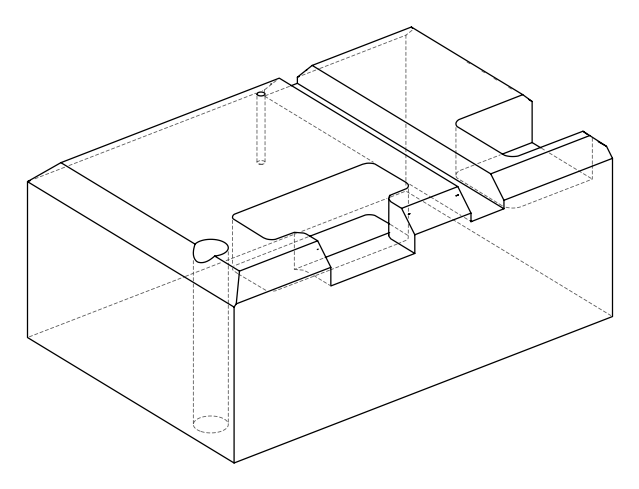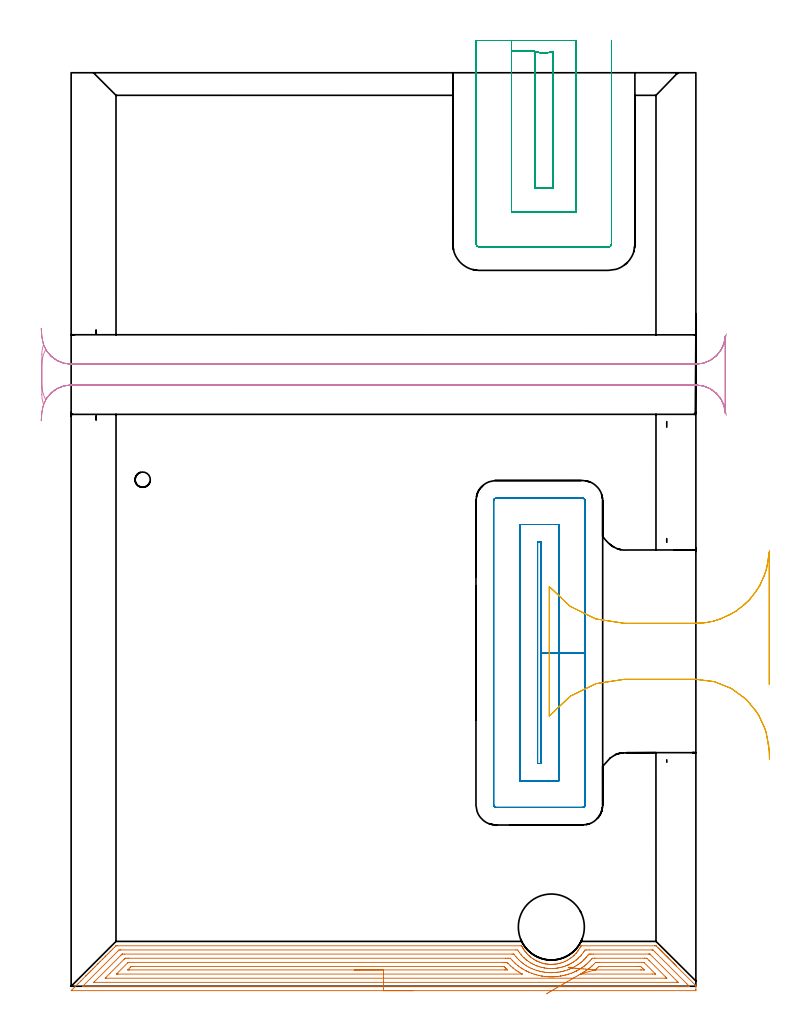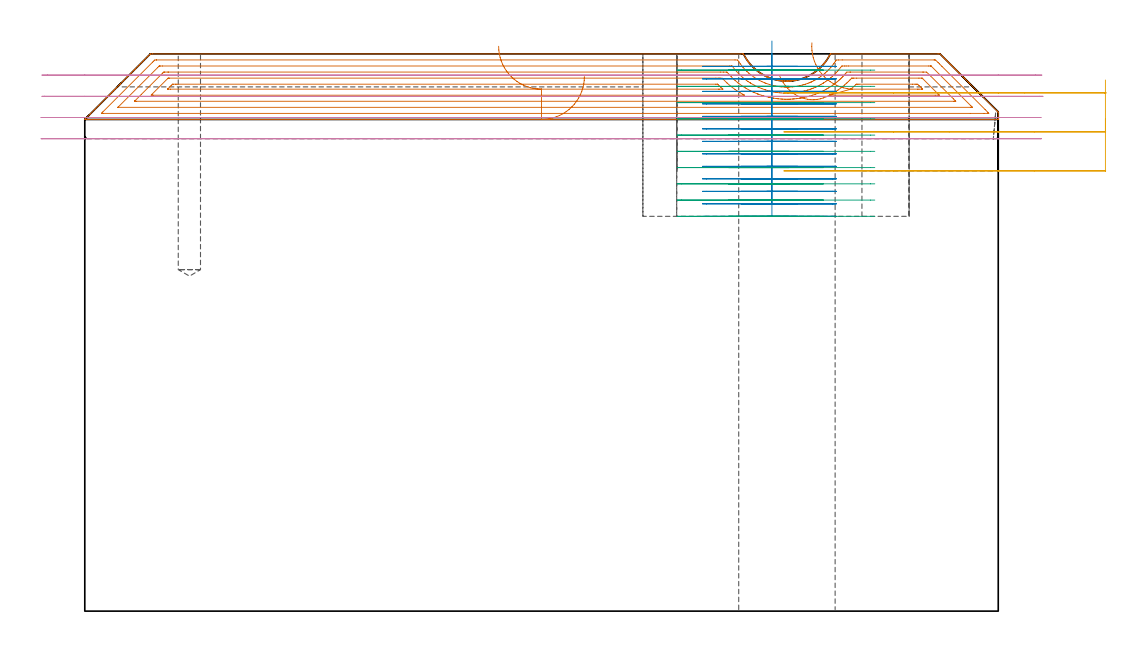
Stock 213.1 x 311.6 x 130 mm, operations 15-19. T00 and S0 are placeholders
(PLAN: 19 operations, 10 tool changes, 72.6 min)
(1 SPOT_DRILL | STEP1HOLE | NXT0321_9005460120000 | 0.05 min | 183 mm3)
(2 SPOT_DRILL_1 | STEP1POCKET | NXT0321_9005460120000 | 0.03 min | 0 mm3)
(3 DRILL_BLIND_HOLE_INTO_CENTER | STEP1HOLE | UGT0301_447 | 0.04 min | 92 mm3)
(4 GUN_DRILL_THROUGH_HOLE | STEP1HOLE | UGT0307_001 | 0.59 min | 2393 mm3)
(5 SPADE_DRILL_TO_ENLARGE_THROUGH_HOLE | STEP1HOLE | UGT0306_005 | 0.55 min | 18766 mm3)
(6 DRILL_TO_ENLARGE_THROUGH_HOLE | STEP1HOLE | UGT0301_054 | 0.56 min | 30216 mm3)
(7 DRILL_BLIND_HOLE_INTO_CENTER_1 | STEP1POCKET | UGT0301_447 | 0.22 min | 1069 mm3)
(8 AREA_MILL | FG_CHAMFER_SURFACE | UGT0205_001 | 3.15 min | 8000 mm3)
(9 AREA_MILL_1 | FG_CHAMFER_SURFACE_1 | UGT0205_001 | 9.25 min | 23680 mm3)
(10 AREA_MILL_2 | FG_CHAMFER_SURFACE_2 | UGT0205_001 | 2.14 min | 5564 mm3)
(11 AREA_MILL_3 | FG_CHAMFER_SURFACE_3 | UGT0205_001 | 3.07 min | 3923 mm3)
(12 AREA_MILL_4 | FG_CHAMFER_SURFACE_4 | UGT0205_001 | 4.44 min | 11020 mm3)
(13 AREA_MILL_5 | FG_CHAMFER_SURFACE_5 | UGT0205_001 | 0.48 min | 708 mm3)
(14 AREA_MILL_6 | FG_CHAMFER_SURFACE_6 | UGT0205_001 | 3.78 min | 8634 mm3)
(15 AREA_MILL_7 | FG_CHAMFER_SURFACE_7 | UGT0205_001 | 9.74 min | 22533 mm3)
(16 MILL_RECTANGULAR_POCKET | POCKET_RECTANGULAR_STRAIGHT | NXT0201_011 | Follow Part, ap 3, ae 75% | 17.94 min | 190873 mm3)
(17 MILL_SLOT | SLOT_PARTIAL_RECTANGULAR | NXT0201_012 | Follow Part, ap 4, ae 75% | 10.57 min | 157081 mm3)
(18 MILL_RECTANGULAR_SLOT | SLOT_RECTANGULAR | UGT0201_136 | Follow Part, ap 5, ae 75% | 4.15 min | 111373 mm3)
(19 MILL_RECTANGULAR_SLOT_1 | SLOT_RECTANGULAR_1 | UGT0201_020 | Follow Part, ap 12.5, ae 75% | 1.82 min | 59285 mm3)
(TOOL NXT0321_9005460120000 | NC Spot Drill, 142deg, 12mm, Carbide, Uncoated | D12 PA142 FL30 Z2)
(TOOL UGT0301_447 | Carbide Drill 5.2 mm | D5.2 PA118 FL52 Z2)
(TOOL UGT0307_001 | Gun Drill 5 mm | D5 PA130 FL24 Z1)
(TOOL UGT0306_005 | Spade Drill 14.5mm | D14.5 PA132 FL10 Z2)
(TOOL UGT0301_054 | Twist Drill 22.5 mm | D22.5 PA118 FL155 Z2)
(TOOL UGT0205_001 | Chamfer Mill 20 x 3 x 45 deg. | D20 FL50 Z2)
(TOOL NXT0201_011 | ENDMILL 12mm [2P460-1200-NA 1630] | D12 FL38 Z6)
(TOOL NXT0201_012 | ENDMILL 16mm [2P460-1600-NA 1630] | D16 FL38 Z6)
(TOOL UGT0201_136 | Carbide End Mill 20.0 | D20 FL30 Z4)
(TOOL UGT0201_020 | End mill 50 mm | D50 FL50 Z4)
(OP 15 AREA_MILL_7)
G17 G21 G94 G90
T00 M6
G54
G17 G0 G90 X116.55 Y-1.5 S1061 M3
G43 Z140. H0
Z124.7
G94 G1 X116.512 Z123.828 F250.
X116.398 Z122.963
X116.209 Z122.112
X115.947 Z121.28
X115.613 Z120.474
X115.21 Z119.7
X114.742 Z118.964
X114.21 Z118.272
X113.621 Z117.629
X112.978 Z117.04
X112.286 Z116.508
X111.55 Z116.04
X110.776 Z115.637
X109.97 Z115.303
X109.138 Z115.041
X108.286 Z114.852
X107.422 Z114.738
X106.55 Z114.7
X0.28
X0.179 Y-1.499 Z114.701
X0.129 Y-1.498 Z114.702
X0.013 Y-1.491 Z114.705
X0.102 Y-1.399 Z114.799
X0.179 Y-1.321 Z114.877
X1.263 Y-0.237 Z115.962
X2.413 Y0.914 Z117.113
X3.307 Y1.807 Z118.007
X4.985 Y3.486 Z119.684
X5.095 Y3.597 Z119.793
X5.432 Y3.932 Z120.131
X5.648 Y4.148 Z120.348
X5.873 Y4.374 Z120.572
X5.989 Y4.491 Z120.687
X6.343 Y4.843 Z121.043
X6.525 Y5.025 Z121.225
X6.761 Y5.262 Z121.46
X6.883 Y5.384 Z121.581
X7.255 Y5.755 Z121.954
X7.402 Y5.902 Z122.102
X7.943 Y6.446 Z122.641
X8.223 Y6.723 Z122.923
X8.279 Y6.779 Z122.979
X8.832 Y7.334 Z123.529
X9.117 Y7.617 Z123.817
X9.13 Y7.63 Z123.83
X9.72 Y8.222 Z124.417
X10.011 Y8.511 Z124.711
X10.608 Y9.11 Z125.306
X10.905 Y9.405 Z125.605
X11.496 Y9.999 Z126.194
X11.786 Y10.286 Z126.486
X11.799 Y10.299 Z126.499
X12.385 Y10.887 Z127.082
X12.724 Y11.224 Z127.424
X13.273 Y11.775 Z127.971
X13.636 Y12.136 Z128.335
X14.161 Y12.663 Z128.859
X14.755 Y13.255 Z129.454
X15.199 Y13.699 Z129.899
X15.208 Y13.708 Z129.907
X15.305 Y13.802 Z129.981
X15.821 Y13.8 Z130.
X153.479
X153.665 Y13.797 Z129.989
X153.756 Y13.638 Z129.835
X153.862 Y13.439 Z129.638
X154.136 Y12.953 Z129.15
X154.223 Y12.811 Z129.006
X154.332 Y12.63 Z128.829
X154.515 Y12.367 Z128.563
X154.662 Y12.151 Z128.351
X154.67 Y12.139 Z128.339
X154.72 Y12.068 Z128.267
X154.83 Y11.923 Z128.119
X154.966 Y11.742 Z127.94
X155.225 Y11.422 Z127.62
X155.266 Y11.375 Z127.574
X155.435 Y11.185 Z127.384
X155.771 Y10.831 Z127.03
X156.118 Y10.487 Z126.684
X156.16 Y10.449 Z126.645
X156.32 Y10.302 Z126.499
X156.458 Y10.185 Z126.382
X156.661 Y10.012 Z126.21
X156.756 Y9.937 Z126.135
X157.011 Y9.733 Z125.933
X157.468 Y9.406 Z125.603
X157.675 Y9.268 Z125.467
X157.838 Y9.165 Z125.365
X157.905 Y9.123 Z125.323
X158.088 Y9.018 Z125.218
X158.348 Y8.869 Z125.067
X158.798 Y8.628 Z124.826
X158.842 Y8.607 Z124.804
X158.986 Y8.534 Z124.733
X159.021 Y8.518 Z124.718
X159.155 Y8.459 Z124.658
X159.289 Y8.401 Z124.598
X159.336 Y8.38 Z124.577
X159.641 Y8.254 Z124.454
X159.691 Y8.233 Z124.433
X160.136 Y8.072 Z124.27
X160.584 Y7.927 Z124.126
X160.849 Y7.854 Z124.053
X161.029 Y7.805 Z124.003
X161.477 Y7.697 Z123.895
X161.524 Y7.687 Z123.885
X161.689 Y7.65 Z123.85
X161.812 Y7.63 Z123.83
X162.029 Y7.595 Z123.794
X162.37 Y7.548 Z123.745
X162.417 Y7.543 Z123.74
X162.816 Y7.5 Z123.699
X163.094 Y7.481 Z123.678
X163.263 Y7.471 Z123.664
X163.311 Y7.469 Z123.661
X163.598 Y7.456 Z123.65
X163.749 Y7.455 Z123.649
X163.947 Y7.457 Z123.643
X163.948 Y7.459 Z123.644
X163.95 Y7.46
X164.002 Z123.645
X164.045 Z123.646
X164.157 Y7.463 Z123.652
X164.434 Y7.482 Z123.677
X164.513 Y7.489 Z123.682
X164.634 Y7.498 Z123.694
X164.688 Y7.502 Z123.698
X164.846 Y7.514 Z123.71
X165.05 Y7.531 Z123.725
X165.099 Y7.537 Z123.731
X165.481 Y7.582 Z123.78
X165.911 Y7.651 Z123.849
X165.993 Y7.672 Z123.868
X166.458 Y7.784 Z123.983
X166.836 Y7.878 Z124.074
X167.284 Y8.008 Z124.208
X167.729 Y8.164 Z124.362
X168.174 Y8.341 Z124.541
X168.622 Y8.538 Z124.735
X169.121 Y8.808 Z125.007
X169.515 Y9.023 Z125.22
X170.149 Y9.419 Z125.615
X170.408 Y9.602 Z125.799
X170.538 Y9.703 Z125.9
X170.85 Y9.944 Z126.143
X171.301 Y10.318 Z126.516
X171.356 Y10.371 Z126.57
X171.507 Y10.518 Z126.717
X171.581 Y10.591 Z126.787
X171.654 Y10.661 Z126.858
X171.741 Y10.745 Z126.943
X172.167 Y11.185 Z127.384
X172.195 Y11.214 Z127.414
X172.25 Y11.281 Z127.48
X172.413 Y11.479 Z127.675
X172.546 Y11.637 Z127.836
X172.662 Y11.786 Z127.985
X172.768 Y11.923 Z128.119
X172.846 Y12.022 Z128.221
X172.882 Y12.068 Z128.267
X173.093 Y12.367 Z128.564
X173.461 Y12.951 Z129.151
X173.591 Y13.18 Z129.379
X173.709 Y13.386 Z129.585
X173.874 Y13.699 Z129.898
X173.895 Y13.735 Z129.935
X173.934 Y13.796 Z129.989
X174.038 Y13.8 Z130.
X199.066
X199.504 Y13.793 Z129.992
X199.564 Y13.735 Z129.935
X199.601 Y13.699 Z129.898
X200.047 Y13.255 Z129.451
X200.129 Y13.171 Z129.37
X200.258 Y13.042 Z129.241
X200.343 Y12.959 Z129.155
X200.423 Y12.877 Z129.076
X200.556 Y12.744 Z128.943
X200.639 Y12.663 Z128.859
X200.718 Y12.583 Z128.782
X200.854 Y12.446 Z128.645
X200.935 Y12.367 Z128.563
X201.012 Y12.289 Z128.488
X201.152 Y12.148 Z128.347
X201.231 Y12.071 Z128.267
X201.306 Y11.994 Z128.194
X201.45 Y11.85 Z128.049
X201.527 Y11.775 Z127.971
X201.6 Y11.7 Z127.899
X201.748 Y11.552 Z127.751
X201.823 Y11.479 Z127.675
X201.894 Y11.406 Z127.605
X202.046 Y11.254 Z127.453
X202.119 Y11.183 Z127.379
X202.188 Y11.112 Z127.311
X202.344 Y10.956 Z127.156
X202.415 Y10.887 Z127.083
X202.483 Y10.818 Z127.017
X202.642 Y10.658 Z126.858
X202.711 Y10.591 Z126.787
X202.777 Y10.524 Z126.723
X202.94 Y10.361 Z126.56
X203.007 Y10.295 Z126.491
X203.071 Y10.229 Z126.428
X203.238 Y10.063 Z126.262
X203.303 Y9.999 Z126.195
X203.365 Y9.935 Z126.134
X203.536 Y9.765 Z125.964
X203.599 Y9.703 Z125.899
X203.659 Y9.641 Z125.84
X203.834 Y9.467 Z125.666
X203.895 Y9.406 Z125.603
X203.953 Y9.347 Z125.546
X204.132 Y9.169 Z125.368
X204.191 Y9.11 Z125.307
X204.248 Y9.053 Z125.252
X204.43 Y8.871 Z125.07
X204.487 Y8.814 Z125.011
X204.542 Y8.759 Z124.958
X204.728 Y8.573 Z124.772
X204.783 Y8.518 Z124.715
X204.836 Y8.465 Z124.663
X205.026 Y8.275 Z124.474
X205.079 Y8.222 Z124.419
X205.13 Y8.17 Z124.369
X205.324 Y7.977 Z124.176
X205.375 Y7.926 Z124.123
X205.424 Y7.876 Z124.075
X205.621 Y7.679 Z123.878
X205.671 Y7.63 Z123.827
X205.718 Y7.582 Z123.781
X205.919 Y7.381 Z123.58
X205.967 Y7.334 Z123.531
X206.013 Y7.288 Z123.487
X206.217 Y7.083 Z123.282
X206.263 Y7.038 Z123.235
X206.307 Y6.994 Z123.193
X206.515 Y6.785 Z122.984
X212.773 Y0.528 Z116.727
X212.924 Y0.377 Z116.574
X213.07 Y0.226 Z116.424
X213.095 Y0.194 Z116.391
X213.098 Y0.155 Z116.353
X213.1 Y0.133 Z116.331
Y-1.132 Z115.063
Y-1.309 Z114.887
X213.098 Y-1.491 Z114.705
X212.922 Y-1.5 Z114.7
X106.55
Y-0.086 Z116.114
X4.219 Y-0.085 Z116.115
X4.201 Y-0.084 Z116.116
X3.895 Y-0.067 Z116.133
X4.044 Y0.089 Z116.289
X4.201 Y0.25 Z116.45
X15.821 Y11.871 Z128.071
X16.073 Y12.117 Z128.317
X16.329 Y12.367 Z128.567
X16.697 Y12.385 Z128.585
X16.715
X151.691
X152.304 Y12.367 Z128.567
X152.585 Y11.944 Z128.144
X152.912 Y11.479 Z127.679
X153.479 Y10.741 Z126.941
X153.611 Y10.591 Z126.791
X153.978 Y10.194 Z126.394
X154.372 Y9.782 Z125.982
X154.412 Y9.742 Z125.942
X154.426 Y9.729 Z125.929
X154.454 Y9.703 Z125.903
X154.885 Y9.32 Z125.52
X155.266 Y8.995 Z125.195
X155.331 Y8.943 Z125.143
X155.503 Y8.814 Z125.014
X156.16 Y8.343 Z124.543
X156.83 Y7.926 Z124.126
X157.054 Y7.795 Z123.995
X157.353 Y7.629 Z123.829
X157.948 Y7.333 Z123.533
X158.629 Y7.038 Z123.238
X158.842 Y6.955 Z123.155
X158.976 Y6.905 Z123.105
X159.736 Y6.653 Z122.853
X160.279 Y6.498 Z122.698
X160.63 Y6.409 Z122.609
X160.746 Y6.382 Z122.582
X161.079 Y6.31 Z122.51
X161.481 Y6.234 Z122.434
X161.524 Y6.227 Z122.427
X162.061 Y6.15 Z122.35
X162.417 Y6.113 Z122.313
X162.459 Y6.109 Z122.309
X163.311 Y6.054 Z122.254
X163.412 Y6.05 Z122.25
X164.205
X164.302 Y6.054 Z122.254
X165.099 Y6.11 Z122.31
X165.136 Y6.113 Z122.313
X165.512 Y6.15 Z122.35
X165.936 Y6.206 Z122.406
X165.993 Y6.215 Z122.415
X166.375 Y6.281 Z122.481
X166.688 Y6.347 Z122.547
X166.778 Y6.367 Z122.567
X166.887 Y6.394 Z122.594
X167.402 Y6.526 Z122.726
X167.781 Y6.63 Z122.83
X168.097 Y6.724 Z122.924
X168.675 Y6.924 Z123.124
X168.971 Y7.038 Z123.238
X169.393 Y7.213 Z123.413
X169.465 Y7.244 Z123.444
X169.568 Y7.291 Z123.491
X169.724 Y7.365 Z123.565
X170.08 Y7.546 Z123.746
X170.462 Y7.753 Z123.953
X170.574 Y7.815 Z124.015
X170.769 Y7.926 Z124.126
X171.132 Y8.149 Z124.349
X171.356 Y8.292 Z124.492
X171.67 Y8.503 Z124.703
X172.097 Y8.814 Z125.014
X172.184 Y8.88 Z125.08
X172.25 Y8.933 Z125.133
X172.672 Y9.283 Z125.483
X172.829 Y9.415 Z125.615
X173.142 Y9.703 Z125.903
X173.582 Y10.155 Z126.355
X173.995 Y10.591 Z126.791
X174.008 Y10.606 Z126.806
X174.038 Y10.642 Z126.842
X174.691 Y11.479 Z127.679
X174.793 Y11.616 Z127.816
X174.932 Y11.813 Z128.013
X175.151 Y12.149 Z128.349
X175.293 Y12.367 Z128.567
X175.826 Y12.379 Z128.579
X176.701 Y12.386 Z128.586
X198.154 Y12.385 Z128.585
X198.173 Y12.384 Z128.584
X198.471 Y12.367 Z128.567
X199.066 Y11.782 Z127.982
X199.371 Y11.479 Z127.679
X199.96 Y10.89 Z127.09
X210.029 Y0.821 Z117.021
X210.687 Y0.159 Z116.359
X210.905 Y-0.067 Z116.133
X210.704 Y-0.084 Z116.116
X210.687 Y-0.085 Z116.115
X209.812 Y-0.086 Z116.114
X206.585
X106.55
Y1.328 Z117.528
X7.818 Y1.329 Z117.529
X7.776 Y1.33 Z117.53
X7.76 Y1.332 Z117.532
X7.749 Y1.334 Z117.534
X7.753 Y1.345 Z117.545
X7.761 Y1.359 Z117.559
X7.776 Y1.377 Z117.577
X16.99 Y10.591 Z126.791
X17.301 Y10.897 Z127.097
X17.347 Y10.941 Z127.141
X17.375 Y10.964 Z127.164
X17.418 Y10.966 Z127.166
X17.609 Y10.969 Z127.169
X18.12 Y10.971 Z127.171
X150.414
X150.797 Y10.969 Z127.169
X150.924 Y10.967 Z127.167
X151.02 Y10.963 Z127.163
X151.691 Y10.109 Z126.309
X152.044 Y9.703 Z125.903
X152.585 Y9.134 Z125.334
X152.907 Y8.814 Z125.014
X153.479 Y8.307 Z124.507
X153.944 Y7.926 Z124.126
X154.372 Y7.61 Z123.81
X154.707 Y7.371 Z123.571
X155.217 Y7.038 Z123.238
X155.266 Y7.007 Z123.207
X155.35 Y6.955 Z123.155
X156.16 Y6.5 Z122.7
X156.85 Y6.15 Z122.35
X157.054 Y6.057 Z122.257
X157.221 Y5.984 Z122.184
X157.948 Y5.694 Z121.894
X158.658 Y5.445 Z121.645
X158.842 Y5.386 Z121.586
X159.252 Y5.262 Z121.462
X159.736 Y5.133 Z121.333
X159.909 Y5.09 Z121.29
X160.63 Y4.932 Z121.132
X161.033 Y4.861 Z121.061
X161.524 Y4.79 Z120.99
X162.063 Y4.726 Z120.926
X162.417 Y4.696 Z120.896
X163.03 Y4.653 Z120.853
X163.311 Y4.639 Z120.839
X163.942 Y4.635 Z120.835
X164.205 Y4.636 Z120.836
X164.8 Y4.67 Z120.87
X165.099 Y4.693 Z120.893
X165.625 Y4.74 Z120.94
X165.993 Y4.781 Z120.981
X166.419 Y4.838 Z121.038
X166.887 Y4.914 Z121.114
X167.174 Y4.977 Z121.177
X167.781 Y5.117 Z121.317
X167.897 Y5.146 Z121.346
X168.347 Y5.262 Z121.462
X168.601 Y5.335 Z121.535
X168.675 Y5.357 Z121.557
X169.272 Y5.556 Z121.756
X169.568 Y5.659 Z121.859
X169.922 Y5.799 Z121.999
X170.462 Y6.019 Z122.219
X170.554 Y6.059 Z122.259
X170.751 Y6.15 Z122.35
X171.356 Y6.464 Z122.664
X171.73 Y6.667 Z122.867
X172.25 Y6.962 Z123.162
X172.376 Y7.038 Z123.238
X172.84 Y7.34 Z123.54
X173.144 Y7.546 Z123.746
X173.364 Y7.707 Z123.907
X173.654 Y7.926 Z124.126
X173.868 Y8.095 Z124.295
X174.038 Y8.233 Z124.433
X174.354 Y8.5 Z124.7
X174.695 Y8.814 Z125.014
X174.816 Y8.93 Z125.13
X174.932 Y9.044 Z125.244
X175.256 Y9.38 Z125.58
X175.559 Y9.703 Z125.903
X175.685 Y9.843 Z126.043
X175.826 Y10.007 Z126.207
X176.292 Y10.591 Z126.791
X176.485 Y10.827 Z127.027
X176.598 Y10.965 Z127.165
X176.719 Y10.966 Z127.166
X177.231 Y10.97 Z127.17
X177.613 Y10.971 Z127.171
X178.124 Y10.972 Z127.172
X196.896 Y10.971 Z127.171
X197.279 Y10.969 Z127.169
X197.405 Y10.966 Z127.166
X197.424 Y10.965 Z127.165
X197.441 Y10.952 Z127.152
X197.477 Y10.921 Z127.121
X197.545 Y10.855 Z127.055
X206.691 Y1.709 Z117.909
X206.847 Y1.552 Z117.752
X206.969 Y1.426 Z117.626
X207.047 Y1.342 Z117.542
X207.05 Y1.334 Z117.534
X207.034 Y1.333 Z117.533
X206.984 Y1.331 Z117.531
X206.6 Y1.329 Z117.529
X106.55 Y1.328 Z117.528
Y2.743 Z118.943
X12.099
X11.684 Y2.748 Z118.948
X11.623 Y2.749 Z118.949
X11.638 Y2.777 Z118.977
X11.7 Y2.845 Z119.045
X11.774 Y2.924 Z119.124
X13.181 Y4.333 Z120.533
X18.082 Y9.232 Z125.432
X18.224 Y9.372 Z125.572
X18.34 Y9.482 Z125.682
X18.415 Y9.55 Z125.75
X18.503 Y9.553 Z125.753
X18.651 Y9.555 Z125.755
X19.397 Y9.557 Z125.757
X19.543
X148.262
X149.009 Y9.555 Z125.755
X149.75 Y9.551 Z125.751
X149.823 Y9.549 Z125.749
X149.903 Y9.46 Z125.66
X150.478 Y8.814 Z125.014
X150.797 Y8.479 Z124.679
X151.35 Y7.926 Z124.126
X151.691 Y7.624 Z123.824
X152.386 Y7.038 Z123.238
X152.585 Y6.883 Z123.083
X153.194 Y6.433 Z122.633
X153.479 Y6.244 Z122.444
X153.626 Y6.15 Z122.35
X154.088 Y5.866 Z122.066
X154.372 Y5.703 Z121.903
X155.16 Y5.262 Z121.462
X155.266 Y5.206 Z121.406
X155.382 Y5.147 Z121.347
X155.902 Y4.903 Z121.103
X156.16 Y4.792 Z120.992
X156.975 Y4.452 Z120.652
X157.054 Y4.423 Z120.623
X157.194 Y4.374 Z120.574
X157.948 Y4.122 Z120.322
X158.315 Y4.009 Z120.209
X158.842 Y3.864 Z120.064
X159.527 Y3.693 Z119.893
X159.736 Y3.648 Z119.848
X160.532 Y3.486 Z119.686
X160.63 Y3.469 Z119.669
X160.649 Y3.467 Z119.667
X161.367 Y3.371 Z119.571
X161.524 Y3.351 Z119.551
X161.677 Y3.333 Z119.533
X161.845 Y3.318 Z119.518
X162.417 Y3.271 Z119.471
X162.65 Y3.254 Z119.454
X162.856 Y3.244 Z119.444
X163.311 Y3.224 Z119.424
X163.579 Y3.22 Z119.42
X164. Y3.219 Z119.419
X164.205 Y3.222 Z119.422
X164.463 Y3.229 Z119.429
X164.666 Y3.24 Z119.44
X165.099 Y3.267 Z119.467
X165.304 Y3.282 Z119.482
X165.483 Y3.297 Z119.497
X165.993 Y3.346 Z119.546
X166.119 Y3.36 Z119.56
X166.85 Y3.452 Z119.652
X166.887 Y3.457 Z119.657
X166.912 Y3.46 Z119.66
X167.066 Y3.486 Z119.686
X167.664 Y3.602 Z119.802
X167.781 Y3.627 Z119.827
X168.387 Y3.772 Z119.972
X168.675 Y3.845 Z120.045
X169.094 Y3.957 Z120.157
X169.568 Y4.096 Z120.296
X169.781 Y4.163 Z120.363
X170.426 Y4.374 Z120.574
X170.453 Y4.383 Z120.583
X170.462 Y4.387 Z120.587
X171.087 Y4.641 Z120.841
X171.356 Y4.753 Z120.953
X171.712 Y4.908 Z121.108
X172.25 Y5.167 Z121.367
X172.313 Y5.199 Z121.399
X172.434 Y5.262 Z121.462
X172.892 Y5.512 Z121.712
X173.144 Y5.653 Z121.853
X173.458 Y5.837 Z122.037
X173.974 Y6.15 Z122.35
X174.013 Y6.174 Z122.374
X174.038 Y6.19 Z122.39
X174.543 Y6.536 Z122.736
X174.932 Y6.819 Z123.019
X175.057 Y6.914 Z123.114
X175.216 Y7.038 Z123.238
X175.551 Y7.311 Z123.511
X175.826 Y7.538 Z123.738
X176.031 Y7.722 Z123.922
X176.251 Y7.926 Z124.126
X176.488 Y8.156 Z124.356
X176.719 Y8.384 Z124.584
X176.931 Y8.604 Z124.804
X177.127 Y8.814 Z125.014
X177.357 Y9.069 Z125.269
X177.613 Y9.367 Z125.567
X177.769 Y9.548 Z125.748
X178.507 Y9.556 Z125.756
X178.654 Y9.557 Z125.757
X195.491
X195.638 Y9.556 Z125.756
X196.385 Y9.55 Z125.75
X197.135 Y8.814 Z125.014
X197.279 Y8.672 Z124.872
X202.642 Y3.308 Z119.508
X203.177 Y2.762 Z118.962
X203.183 Y2.749 Z118.949
X203.158 Y2.747 Z118.947
X203.085 Y2.745 Z118.945
X202.938 Y2.743 Z118.943
X202.642
X106.55
Y4.157 Z120.357
X16.039
X15.821 Y4.158 Z120.358
X15.603 Y4.161 Z120.361
X15.477 Y4.164 Z120.364
X15.601 Y4.298 Z120.498
X15.673 Y4.374 Z120.574
X19.311 Y8.012 Z124.212
X19.397 Y8.094 Z124.294
X19.445 Y8.134 Z124.334
X19.482 Y8.137 Z124.337
X19.566 Y8.14 Z124.34
X19.735 Y8.142 Z124.342
X147.221 Y8.143 Z124.343
X147.898 Y8.142 Z124.342
X148.115 Y8.14 Z124.34
X148.333 Y8.136 Z124.336
X148.712 Y8.119 Z124.319
X148.9 Y7.926 Z124.126
X149.009 Y7.816 Z124.016
X149.794 Y7.038 Z123.238
X149.903 Y6.936 Z123.136
X150.692 Y6.255 Z122.455
X150.797 Y6.166 Z122.366
X150.818 Y6.15 Z122.35
X151.691 Y5.506 Z121.706
X152.046 Y5.262 Z121.462
X152.585 Y4.918 Z121.118
X152.848 Y4.757 Z120.957
X153.513 Y4.374 Z120.574
X153.814 Y4.199 Z120.399
X153.87 Y4.16 Z120.36
X153.77 Y4.157 Z120.357
X106.55
Y5.571 Z121.771
X19.979
X19.497 Y5.574 Z121.774
X19.397 Y5.576 Z121.776
X19.344 Y5.578 Z121.778
X19.368 Y5.616 Z121.816
X19.374 Y5.624 Z121.824
X19.397 Y5.649 Z121.849
X20.094 Y6.346 Z122.546
X20.291 Y6.54 Z122.74
X20.464 Y6.704 Z122.904
X20.49 Y6.722 Z122.922
X20.525 Y6.724 Z122.924
X20.604 Y6.727 Z122.927
X21.185 Y6.729 Z122.929
X21.496
X147.221 Y6.728 Z122.928
X147.535 Y6.727 Z122.927
X147.605 Y6.724 Z122.924
X147.636 Y6.722 Z122.922
X147.784 Y6.58 Z122.78
X148.115 Y6.257 Z122.457
X148.23 Y6.15 Z122.35
X148.368 Y6.026 Z122.226
X148.871 Y5.578 Z121.778
X148.694 Y5.575 Z121.775
X148.115 Y5.572 Z121.772
X147.804 Y5.571 Z121.771
X106.55
X105.678 Z121.809
X104.814 Z121.923
X103.962 Z122.112
X103.13 Z122.374
X102.324 Z122.708
X101.55 Z123.111
X100.814 Z123.58
X100.122 Z124.111
X99.479 Z124.7
X98.89 Z125.343
X98.358 Z126.035
X97.89 Z126.771
X97.487 Z127.545
X97.153 Z128.351
X96.891 Z129.183
X96.702 Z130.035
X96.588 Z130.9
X96.55 Z131.771
G0 Z140.
X162.123 Y-2.58
Z124.813
G1 X162.491 Y-2.366 Z124.052
X162.915 Y-2.12 Z123.33
X163.392 Y-1.842 Z122.654
X163.917 Y-1.537 Z122.028
X164.488 Y-1.204 Z121.458
X165.1 Y-0.849 Z120.948
X165.747 Y-0.472 Z120.501
X166.426 Y-0.077 Z120.121
X167.131 Y0.333 Z119.812
X167.857 Y0.755 Z119.574
X168.597 Y1.186 Z119.411
X169.348 Y1.623 Z119.322
X170.102 Y2.061 Z119.31
X170.854 Y2.499 Z119.374
X171.598 Y2.932 Z119.513
X172.329 Y3.357 Z119.727
X173.041 Y3.772 Z120.014
X173.729 Y4.172 Z120.372
X173.798 Y4.212 Z120.412
X173.899 Y4.269 Z120.469
X174.056 Y4.355 Z120.555
X174.089 Y4.374 Z120.574
X174.621 Y4.683 Z120.883
X174.932 Y4.867 Z121.067
X175.176 Y5.019 Z121.219
X175.558 Y5.262 Z121.462
X175.718 Y5.369 Z121.569
X175.826 Y5.443 Z121.643
X176.498 Y5.93 Z122.13
X176.719 Y6.102 Z122.302
X176.746 Y6.123 Z122.323
X176.779 Y6.15 Z122.35
X177.232 Y6.529 Z122.729
X177.613 Y6.853 Z123.053
X177.711 Y6.941 Z123.141
X177.812 Y7.038 Z123.238
X178.162 Y7.381 Z123.581
X178.507 Y7.724 Z123.924
X178.835 Y8.066 Z124.266
X178.886 Y8.117 Z124.317
X178.907 Y8.136 Z124.336
X178.965 Y8.138 Z124.338
X179.184 Y8.142 Z124.342
X179.401 Y8.143 Z124.343
X180.077
X194.597
X195.275 Y8.141 Z124.341
X195.326 Y8.139 Z124.339
X195.349 Y8.136 Z124.336
X195.401 Y8.091 Z124.291
X195.491 Y8.009 Z124.209
X199.066 Y4.436 Z120.636
X199.128 Y4.374 Z120.574
X199.187 Y4.311 Z120.511
X199.3 Y4.189 Z120.389
X199.321 Y4.161 Z120.361
X199.314 Y4.16 Z120.36
X199.283 Y4.158 Z120.358
X199.066 Y4.157 Z120.357
X198.391
X174.038 Y4.158 Z120.358
X173.907 Y4.16 Z120.36
X173.789 Y4.164 Z120.364
X173.729 Y4.172 Z120.372
X178.74 Y5.58 Z121.78
X178.754 Y5.594 Z121.794
X178.79 Y5.629 Z121.829
X179.401 Y6.175 Z122.375
X179.839 Y6.603 Z122.803
X179.906 Y6.666 Z122.866
X179.95 Y6.704 Z122.904
X179.972 Y6.722 Z122.922
X180.004 Y6.723 Z122.923
X180.295 Y6.727 Z122.927
X180.607 Y6.729 Z122.929
X193.121
X193.703 Y6.728 Z122.928
X194.017 Y6.726 Z122.926
X194.301 Y6.722 Z122.922
X194.597 Y6.446 Z122.646
X194.9 Y6.15 Z122.35
X195.201 Y5.847 Z122.047
X195.397 Y5.647 Z121.847
X195.459 Y5.581 Z121.781
X195.442 Y5.578 Z121.778
X195.374 Y5.575 Z121.775
X195.178 Y5.572 Z121.772
X194.597 Y5.571 Z121.771
X194.286
X179.089 Y5.572 Z121.772
X178.897 Y5.574 Z121.774
X178.76 Y5.578 Z121.778
X178.74 Y5.58 Z121.78
X177.877 Y5.651 Z121.889
X177.028 Y5.722 Z122.074
X176.197 Y5.791 Z122.332
X175.393 Y5.857 Z122.662
X174.619 Y5.921 Z123.062
X173.884 Y5.982 Z123.527
X173.192 Y6.04 Z124.055
X172.548 Y6.093 Z124.641
X171.958 Y6.142 Z125.281
X171.425 Y6.186 Z125.971
X170.954 Y6.225 Z126.704
X170.549 Y6.259 Z127.476
X170.213 Y6.287 Z128.281
X169.947 Y6.309 Z129.111
X169.755 Y6.325 Z129.962
X169.637 Y6.335 Z130.826
X169.595 Y6.338 Z131.698
X169.629 Y6.335 Z132.57
G0 Z140.
M5
M2
(OP 16 MILL_RECTANGULAR_POCKET)
G17 G21 G94 G90
T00 M6
G54
G17 G0 G90 X160.3 Y91.674 S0 M3
G43 Z140. H1
Z133.
G94 G1 Y113.75 Z127.085 F250.
Y151.5 F500.
X159.1
Y76.
X160.3
Y113.75
X166.3
Y157.5
X153.1
Y70.
X166.3
Y113.75
X175.3
Y165.6
G3 X174.4 Y166.5 R0.9
G1 X145.
G3 X144.1 Y165.6 R0.9
G1 Y61.9
G3 X145. Y61. R0.9
G1 X174.4
G3 X175.3 Y61.9 R0.9
G1 Y113.75
Y114.75
G0 X160.3 Y91.674 Z130.085
G1 Y113.75 Z124.169 F250.
Y151.5 F500.
X159.1
Y76.
X160.3
Y113.75
X166.3
Y157.5
X153.1
Y70.
X166.3
Y113.75
X175.3
Y165.6
G3 X174.4 Y166.5 R0.9
G1 X145.
G3 X144.1 Y165.6 R0.9
G1 Y61.9
G3 X145. Y61. R0.9
G1 X174.4
G3 X175.3 Y61.9 R0.9
G1 Y113.75
Y114.75
G0 X160.3 Y91.674 Z127.169
G1 Y113.75 Z121.254 F250.
Y151.5 F500.
X159.1
Y76.
X160.3
Y113.75
X166.3
Y157.5
X153.1
Y70.
X166.3
Y113.75
X175.3
Y165.6
G3 X174.4 Y166.5 R0.9
G1 X145.
G3 X144.1 Y165.6 R0.9
G1 Y61.9
G3 X145. Y61. R0.9
G1 X174.4
G3 X175.3 Y61.9 R0.9
G1 Y113.75
Y114.75
G0 X160.3 Y91.674 Z124.254
G1 Y113.75 Z118.338 F250.
Y151.5 F500.
X159.1
Y76.
X160.3
Y113.75
X166.3
Y157.5
X153.1
Y70.
X166.3
Y113.75
X175.3
Y165.6
G3 X174.4 Y166.5 R0.9
G1 X145.
G3 X144.1 Y165.6 R0.9
G1 Y61.9
G3 X145. Y61. R0.9
G1 X174.4
G3 X175.3 Y61.9 R0.9
G1 Y113.75
Y114.75
G0 X160.3 Y91.674 Z121.338
G1 Y113.75 Z115.423 F250.
Y151.5 F500.
X159.1
Y76.
X160.3
Y113.75
X166.3
Y157.5
X153.1
Y70.
X166.3
Y113.75
X175.3
Y165.6
G3 X174.4 Y166.5 R0.9
G1 X145.
G3 X144.1 Y165.6 R0.9
G1 Y61.9
G3 X145. Y61. R0.9
G1 X174.4
G3 X175.3 Y61.9 R0.9
G1 Y113.75
Y114.75
G0 X160.3 Y91.674 Z118.423
G1 Y113.75 Z112.508 F250.
Y151.5 F500.
X159.1
Y76.
X160.3
Y113.75
X166.3
Y157.5
X153.1
Y70.
X166.3
Y113.75
X175.3
Y165.6
G3 X174.4 Y166.5 R0.9
G1 X145.
G3 X144.1 Y165.6 R0.9
G1 Y61.9
G3 X145. Y61. R0.9
G1 X174.4
G3 X175.3 Y61.9 R0.9
G1 Y113.75
Y114.75
G0 X160.3 Y91.674 Z115.508
G1 Y113.75 Z109.592 F250.
Y151.5 F500.
X159.1
Y76.
X160.3
Y113.75
X166.3
Y157.5
X153.1
Y70.
X166.3
Y113.75
X175.3
Y165.6
G3 X174.4 Y166.5 R0.9
G1 X145.
G3 X144.1 Y165.6 R0.9
G1 Y61.9
G3 X145. Y61. R0.9
G1 X174.4
G3 X175.3 Y61.9 R0.9
G1 Y113.75
Y114.75
G0 X160.3 Y91.674 Z112.592
G1 Y113.75 Z106.677 F250.
Y151.5 F500.
X159.1
Y76.
X160.3
Y113.75
X166.3
Y157.5
X153.1
Y70.
X166.3
Y113.75
X175.3
Y165.6
G3 X174.4 Y166.5 R0.9
G1 X145.
G3 X144.1 Y165.6 R0.9
G1 Y61.9
G3 X145. Y61. R0.9
G1 X174.4
G3 X175.3 Y61.9 R0.9
G1 Y113.75
Y114.75
G0 X160.3 Y91.674 Z109.677
G1 Y113.75 Z103.762 F250.
Y151.5 F500.
X159.1
Y76.
X160.3
Y113.75
X166.3
Y157.5
X153.1
Y70.
X166.3
Y113.75
X175.3
Y165.6
G3 X174.4 Y166.5 R0.9
G1 X145.
G3 X144.1 Y165.6 R0.9
G1 Y61.9
G3 X145. Y61. R0.9
G1 X174.4
G3 X175.3 Y61.9 R0.9
G1 Y113.75
Y114.75
G0 X160.3 Y91.674 Z106.762
G1 Y113.75 Z100.846 F250.
Y151.5 F500.
X159.1
Y76.
X160.3
Y113.75
X166.3
Y157.5
X153.1
Y70.
X166.3
Y113.75
X175.3
Y165.6
G3 X174.4 Y166.5 R0.9
G1 X145.
G3 X144.1 Y165.6 R0.9
G1 Y61.9
G3 X145. Y61. R0.9
G1 X174.4
G3 X175.3 Y61.9 R0.9
G1 Y113.75
Y114.75
G0 X160.3 Y91.674 Z103.846
G1 Y113.75 Z97.931 F250.
Y151.5 F500.
X159.1
Y76.
X160.3
Y113.75
X166.3
Y157.5
X153.1
Y70.
X166.3
Y113.75
X175.3
Y165.6
G3 X174.4 Y166.5 R0.9
G1 X145.
G3 X144.1 Y165.6 R0.9
G1 Y61.9
G3 X145. Y61. R0.9
G1 X174.4
G3 X175.3 Y61.9 R0.9
G1 Y113.75
Y114.75
G0 X160.3 Y91.674 Z100.931
G1 Y113.75 Z95.015 F250.
Y151.5 F500.
X159.1
Y76.
X160.3
Y113.75
X166.3
Y157.5
X153.1
Y70.
X166.3
Y113.75
X175.3
Y165.6
G3 X174.4 Y166.5 R0.9
G1 X145.
G3 X144.1 Y165.6 R0.9
G1 Y61.9
G3 X145. Y61. R0.9
G1 X174.4
G3 X175.3 Y61.9 R0.9
G1 Y113.75
Y114.75
G0 X160.3 Y91.674 Z98.015
G1 Y113.75 Z92.1 F250.
Y151.5 F500.
X159.1
Y76.
X160.3
Y113.75
X166.3
Y157.5
X153.1
Y70.
X166.3
Y113.75
X175.3
Y165.6
G3 X174.4 Y166.5 R0.9
G1 X145.
G3 X144.1 Y165.6 R0.9
G1 Y61.9
G3 X145. Y61. R0.9
G1 X174.4
G3 X175.3 Y61.9 R0.9
G1 Y113.75
Y114.75
G0 Z140.
M5
M2
(OP 17 MILL_SLOT)
G17 G21 G94 G90
T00 M6
G54
G17 G0 G90 X150.2 Y322.6 S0 M3
G43 Z140. H1
Z126.21
G94 G1 Y319.6 F250.
Y318.89 F500.
X158.2
G3 X164.3 Y318.89 R8.
G1 Y272.2
X158.2
Y318.89
X150.2
Y264.2
X172.3
Y319.6
Y322.6 F250.
X138.2
Y319.6
Y253.2 F500.
G3 X139.2 Y252.2 R1.
G1 X183.3
G3 X184.3 Y253.2 R1.
G1 Y319.6
Y322.6 F250.
G0 X150.2 Z122.42
G1 Y319.6
Y318.89 F500.
X158.2
G3 X164.3 Y318.89 R8.
G1 Y272.2
X158.2
Y318.89
X150.2
Y264.2
X172.3
Y319.6
Y322.6 F250.
X138.2
Y319.6
Y253.2 F500.
G3 X139.2 Y252.2 R1.
G1 X183.3
G3 X184.3 Y253.2 R1.
G1 Y319.6
Y322.6 F250.
G0 X150.2 Z118.63
G1 Y319.6
Y318.89 F500.
X158.2
G3 X164.3 Y318.89 R8.
G1 Y272.2
X158.2
Y318.89
X150.2
Y264.2
X172.3
Y319.6
Y322.6 F250.
X138.2
Y319.6
Y253.2 F500.
G3 X139.2 Y252.2 R1.
G1 X183.3
G3 X184.3 Y253.2 R1.
G1 Y319.6
Y322.6 F250.
G0 X150.2 Z114.84
G1 Y319.6
Y318.89 F500.
X158.2
G3 X164.3 Y318.89 R8.
G1 Y272.2
X158.2
Y318.89
X150.2
Y264.2
X172.3
Y319.6
Y322.6 F250.
X138.2
Y319.6
Y253.2 F500.
G3 X139.2 Y252.2 R1.
G1 X183.3
G3 X184.3 Y253.2 R1.
G1 Y319.6
Y322.6 F250.
G0 X150.2 Z111.05
G1 Y319.6
Y318.89 F500.
X158.2
G3 X164.3 Y318.89 R8.
G1 Y272.2
X158.2
Y318.89
X150.2
Y264.2
X172.3
Y319.6
Y322.6 F250.
X138.2
Y319.6
Y253.2 F500.
G3 X139.2 Y252.2 R1.
G1 X183.3
G3 X184.3 Y253.2 R1.
G1 Y319.6
Y322.6 F250.
G0 X150.2 Z107.26
G1 Y319.6
Y318.89 F500.
X158.2
G3 X164.3 Y318.89 R8.
G1 Y272.2
X158.2
Y318.89
X150.2
Y264.2
X172.3
Y319.6
Y322.6 F250.
X138.2
Y319.6
Y253.2 F500.
G3 X139.2 Y252.2 R1.
G1 X183.3
G3 X184.3 Y253.2 R1.
G1 Y319.6
Y322.6 F250.
G0 X150.2 Z103.47
G1 Y319.6
Y318.89 F500.
X158.2
G3 X164.3 Y318.89 R8.
G1 Y272.2
X158.2
Y318.89
X150.2
Y264.2
X172.3
Y319.6
Y322.6 F250.
X138.2
Y319.6
Y253.2 F500.
G3 X139.2 Y252.2 R1.
G1 X183.3
G3 X184.3 Y253.2 R1.
G1 Y319.6
Y322.6 F250.
G0 X150.2 Z99.68
G1 Y319.6
Y318.89 F500.
X158.2
G3 X164.3 Y318.89 R8.
G1 Y272.2
X158.2
Y318.89
X150.2
Y264.2
X172.3
Y319.6
Y322.6 F250.
X138.2
Y319.6
Y253.2 F500.
G3 X139.2 Y252.2 R1.
G1 X183.3
G3 X184.3 Y253.2 R1.
G1 Y319.6
Y322.6 F250.
G0 X150.2 Z95.89
G1 Y319.6
Y318.89 F500.
X158.2
G3 X164.3 Y318.89 R8.
G1 Y272.2
X158.2
Y318.89
X150.2
Y264.2
X172.3
Y319.6
Y322.6 F250.
X138.2
Y319.6
Y253.2 F500.
G3 X139.2 Y252.2 R1.
G1 X183.3
G3 X184.3 Y253.2 R1.
G1 Y319.6
Y322.6 F250.
G0 X150.2 Z92.1
G1 Y319.6
Y318.89 F500.
X158.2
G3 X164.3 Y318.89 R8.
G1 Y272.2
X158.2
Y318.89
X150.2
Y264.2
X172.3
Y319.6
Y322.6 F250.
X138.2
Y319.6
Y253.2 F500.
G3 X139.2 Y252.2 R1.
G1 X183.3
G3 X184.3 Y253.2 R1.
G1 Y319.6
Y322.6 F250.
G0 Z140.
M5
M2
(OP 18 MILL_RECTANGULAR_SLOT)
G17 G21 G94 G90
T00 M6
G54
G17 G0 G90 X223.272 Y219.846 S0 M3
G43 Z140. H0
Z125.05
G94 G1 X221.784 Y217.241 F250.
G2 X213.1 Y212.2 R10. F500.
G1 X0.
G2 X-8.661 Y217.2 R10.
G3 X-10. Y212.194 R10.
G1 Y205.1
G3 X-8.66 Y200.1 R10.
G2 X0. Y205.1 R10.
G1 X213.1
G2 X221.784 Y200.059 R10.
G1 X223.272 Y197.454 F250.
G0 X223.535 Y222.541 Z120.1
G1 X222.767 Y219.641
G2 X213.1 Y212.2 R10. F500.
G1 X0.
G2 X-9.398 Y218.783 R10.
G1 X-9.427 Y218.794
G3 X-10. Y215.456 R10.
G1 Y201.843
G3 X-9.427 Y198.506 R10.
G1 X-9.398 Y198.516
G2 X0. Y205.1 R10.
G1 X213.1
G2 X222.768 Y197.655 R10.
G1 X223.535 Y194.755 F250.
G0 Z140.
X-10.223 Y192.98
Z115.15
G1 X-9.962 Y195.969
G2 X0. Y205.1 R10. F500.
G1 X213.1
G2 X223.09 Y195.547 R10.
G1 Y221.753
G2 X213.1 Y212.2 R10.
G1 X0.
G2 X-9.962 Y221.334 R10.
G1 X-10.222 Y224.323 F250.
G0 X-10.202 Y192.883 Z110.2
G1 X-9.97 Y195.874
G2 X0. Y205.1 R10. F500.
G1 X213.1
G2 X223.09 Y195.547 R10.
G1 X223.1
Y221.753
X223.09
G2 X213.1 Y212.2 R10.
G1 X0.
G2 X-9.97 Y221.426 R10.
G1 X-10.202 Y224.417 F250.
G0 Z140.
M5
M2
(OP 19 MILL_RECTANGULAR_SLOT_1)
G17 G21 G94 G90
T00 M6
G54
G17 G0 G90 X238.279 Y148.74 S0 M3
G43 Z140. H0
Z120.9
G94 G1 X237.915 Y145.763 F250.
G2 X219.261 Y124.571 R25. F500.
X213.1 Y123.8 R25. F388.
G1 X209.325
X188.7 F500.
G2 X163.1 Y136.34 R32.4
G1 Y92.16
G2 X188.7 Y104.7 R32.4
G1 X213.1
G2 X237.915 Y82.738 R25.
G1 X238.279 Y79.76 F250.
G0 X238.1 Y102.945 Z123.9
G1 Y148.093 Z111.803
X238.09 Z111.8
G2 X221.496 Y125.252 R25. F500.
X213.1 Y123.8 R25. F371.
G1 X211.663
X201.663 F435.
X188.7 F500.
G2 X163.1 Y136.34 R32.4
G1 Y92.16
G2 X188.7 Y104.7 R32.4
G1 X213.1
G2 X238.09 Y80.407 R25.
G1 X238.175 Y77.408 F250.
G0 X238.1 Y102.945 Z114.8
G1 Y148.093 Z102.703
X238.09 Z102.7
G2 X221.496 Y125.252 R25. F500.
X213.1 Y123.8 R25. F384.
G1 X211.663
X201.663 F449.
X188.7 F500.
G2 X163.1 Y136.34 R32.4
G1 Y92.16
G2 X188.7 Y104.7 R32.4
G1 X213.1
G2 X238.09 Y80.407 R25.
G1 X238.175 Y77.408 F250.
G0 Z140.
M5
M2
